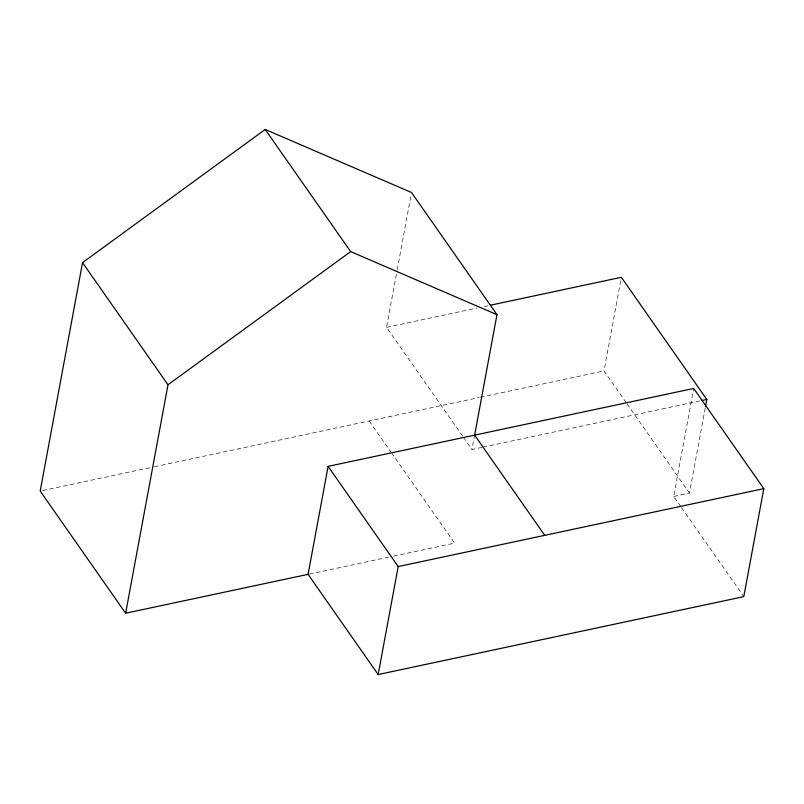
<?xml version="1.0" encoding="UTF-8"?>
<svg xmlns="http://www.w3.org/2000/svg" width="804" height="804" viewBox="0 0 804 804"><rect width="100%" height="100%" fill="white"/><g stroke="black" fill="none" stroke-linecap="round" stroke-linejoin="round"><path stroke-width="0.6" stroke-dasharray="4.02 3.01" d="M462.642 436.15L386.533 327.339L396.975 270.958M397.206 269.732L411.065 194.97M481.767 447.406L471.978 449.496L474.631 435.135M626.266 402.754L604.005 370.925L621.351 277.3M680.847 506.661L673.692 496.44L693.711 388.453M673.692 496.44L689.45 493.083L705.198 408.08M386.533 327.339L477.033 308.053M484.37 306.495L488.038 305.711M42.652 490.551L153.132 467.013M154.358 466.742L479.254 397.518M480.47 397.256L604.005 370.925M482.993 447.145L699.53 401.005M309.309 574.086L388.684 557.172M393.568 556.137L454.622 543.122L392.151 453.818M626.979 403.779L689.45 493.083M681.561 507.686L743.79 596.638M463.355 437.175L471.978 449.496M369.177 420.974L391.437 452.793"/><path stroke-width="1.21" d="M544.73 535.333L474.631 435.135L496.962 314.666L411.517 192.518L265.209 129.454L82.541 262.627L40.2 491.073L125.645 613.221L308.083 574.347L378.171 674.546L743.79 596.638L763.8 488.651L693.711 388.453L328.102 466.36L308.083 574.347M125.645 613.221L167.986 384.774L350.665 251.602L496.962 314.666M378.171 674.546L398.191 566.569L328.102 466.36M705.43 406.844L706.796 399.457L621.351 277.3L490.49 305.188M701.952 400.482L706.796 399.457M398.191 566.569L763.8 488.651M265.209 129.454L350.665 251.602M82.541 262.627L167.986 384.774"/></g></svg>
